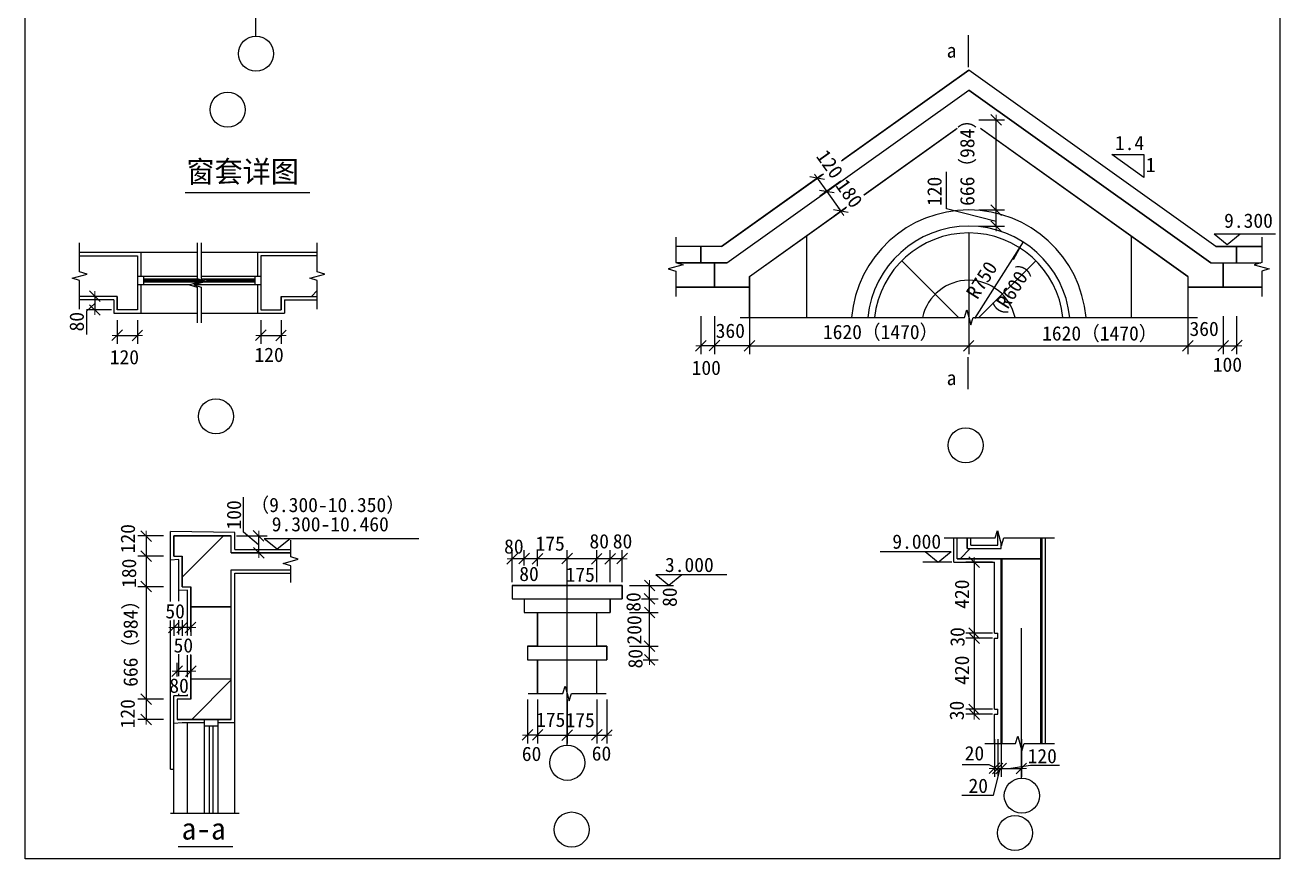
# Model space of a CAD drawing. Header units: metres. Extents: x 61486 to 98583, y -574 to 51360.
# Drawn here: x 61486 to 98583, y -574 to 24092 of the extents above; entities that cross this region are included whole.
import ezdxf

# ---------------------------------------------------------------- set-up
doc = ezdxf.new("R2010")
doc.units = ezdxf.units.M
for name, color, linetype in [('AXIS', 3, 'Continuous'), ('OTHER', 7, 'Continuous'), ('PUB_DIM', 3, 'Continuous')]:
    doc.layers.add(name, color=color, linetype=linetype)
pattern_1 = [(45, (0, 0), (-2245.06, 2245.06), [])]

# ---------------------------------------------------------------- blocks, each defined once
blk = doc.blocks.new('_DIMX')
at = {"lineweight": 15}
blk.add_line((-150, 0), (150, 0), dxfattribs=at)
blk.add_lwpolyline([(-153.99, -153.92), (159.83, 160.12)])

msp = doc.modelspace()

# ---------------------------------------------------------------- hatches: boundary and pattern name
h = msp.add_hatch()
h.set_pattern_fill('ANSI31', scale=3000)
h.paths.add_polyline_path([(64807.39, 17267.02), (63098.18, 17267.02), (63098.18, 16797.02), (63318.18, 16727.02), (62878.18, 16607.02), (63098.18, 16537.02), (63098.18, 16067.02), (64207.39, 16067.02), (64207.39, 15667.02), (64807.39, 15667.02)])
h.paths.add_polyline_path([(68454.51, 15667.02), (69054.51, 15667.02), (69054.51, 16067.02), (70123.5, 16067.02), (70123.5, 16537.02), (69903.5, 16607.02), (70343.5, 16727.02), (70123.5, 16797.02), (70123.5, 17267.02), (68454.51, 17267.02)])
h = msp.add_hatch()
h.set_pattern_fill('ANSI31', scale=3000)
h.paths.add_polyline_path([(66382.33, 7479.22), (66382.33, 6879.22), (67582.33, 6879.22), (67582.33, 7979.22), (69338.07, 7979.22), (69338.07, 8099.22), (69118.07, 8169.22), (69558.07, 8289.22), (69338.07, 8359.22), (69338.07, 8479.22), (67582.33, 8479.22), (67582.33, 8979.22), (65882.33, 8979.22), (65882.33, 8379.22), (66132.33, 8379.22), (66132.33, 7479.22)])
h.paths.add_polyline_path([(67582.33, 6879.22), (66382.33, 6879.22), (66382.33, 4749.22), (67582.33, 4749.22)])
h.paths.add_polyline_path([(66382.33, 4749.22), (66382.33, 4149.22), (65982.33, 4149.22), (65982.33, 3549.22), (67582.33, 3549.22), (67582.33, 4749.22)])
h = msp.add_hatch()
h.set_pattern_fill('AN33C', scale=1000)
h.set_pattern_definition(pattern_1)
h.paths.add_polyline_path([(67582.33, 7979.22), (69338.07, 7979.22), (69338.07, 8099.22), (69118.07, 8169.22), (69558.07, 8289.22), (69338.07, 8359.22), (69338.07, 8479.22), (67582.33, 8479.22), (67582.33, 8979.22), (65882.33, 8979.22), (65882.33, 8379.22), (66132.33, 8379.22), (66132.33, 7479.22), (66382.33, 7479.22), (66382.33, 6879.22), (67582.33, 6879.22)])
h.paths.add_polyline_path([(66382.33, 4749.22), (66382.33, 4149.22), (65982.33, 4149.22), (65982.33, 3549.22), (67582.33, 3549.22), (67582.33, 4749.22)])
h = msp.add_hatch()
h.set_pattern_fill('AR-SAND', scale=100)
h.paths.add_polyline_path([(90141.86, 6104.16), (90241.86, 6104.16), (90241.86, 5954.16), (90141.86, 5954.16), (90141.86, 3854.16), (90241.86, 3854.16), (90241.86, 3704.16), (90141.86, 3704.16), (90141.86, 2841.4), (90341.86, 2841.4), (90341.86, 8304.16), (89041.86, 8304.16), (89041.86, 8922.21), (88941.86, 8922.21), (88941.86, 8204.16), (90141.86, 8204.16)])
h = msp.add_hatch()
h.set_pattern_fill('ANSI31', scale=3000)
h.paths.add_polyline_path([(91516.86, 8304.16), (91516.86, 8922.21), (90421.86, 8922.21), (90351.86, 8702.21), (90341.86, 8738.88), (90341.86, 8604.16), (89341.86, 8604.16), (89341.86, 8922.21), (89041.86, 8922.21), (89041.86, 8304.16)])
h.paths.add_polyline_path([(91516.86, 8304.16), (90366.86, 8304.16), (90366.86, 2841.4), (90761.86, 2841.4), (90831.86, 3061.4), (90951.86, 2621.4), (91021.86, 2841.4), (91516.86, 2841.4)])
h = msp.add_hatch()
h.set_pattern_fill('AN33C', scale=1000)
h.set_pattern_definition(pattern_1)
h.paths.add_polyline_path([(91516.86, 8304.16), (91516.86, 8922.21), (90421.86, 8922.21), (90351.86, 8702.21), (90341.86, 8738.88), (90341.86, 8604.16), (89341.86, 8604.16), (89341.86, 8922.21), (89041.86, 8922.21), (89041.86, 8304.16)])

# ---------------------------------------------------------------- linework, layer by layer
for p, q in [((85620.21, 20071.76), (89384.82, 22760.77)), ((89384.82, 22760.77), (85647.99, 20091.6)), ((96690.64, 17542.32), (89384.82, 22760.77)), ((96690.64, 17542.32), (89384.82, 22760.77)), ((82232.82, 17062.32), (89384.82, 22170.89)), ((82232.82, 17062.32), (89384.82, 22170.89)), ((96536.82, 17062.32), (89384.82, 22170.89)), ((89384.82, 22170.89), (96536.82, 17062.32)), ((86281.68, 19069.55), (89040.98, 21040.48)), ((86289.05, 19074.82), (88991.46, 21005.11)), ((95864.82, 16657.51), (89735.74, 21035.42)), ((89767.88, 21012.47), (95864.82, 16657.51)), ((94558.25, 19585.93), (93614.85, 20259.8)), ((93614.85, 20259.8), (94558.25, 20259.8)), ((94558.25, 20259.8), (94558.25, 19585.93)), ((82079, 17542.32), (85087.51, 19691.26)), ((88730.61, 18651.67), (88730.61, 19753.51)), ((85040.41, 19657.62), (82079, 17542.32)), ((66218.08, 19139.39), (69904.76, 19139.39)), ((82904.82, 16657.51), (85748.68, 18688.84)), ((82904.82, 16657.51), (85744.87, 18686.12)), ((90193.61, 18280.64), (88730.61, 18651.67)), ((84584.82, 17857.51), (84584.82, 15444.15)), ((89384.82, 17942.32), (89384.82, 15444.15)), ((94184.82, 17857.51), (94184.82, 15444.15)), ((82079, 17542.32), (80722.32, 17542.32)), ((82079, 17542.32), (80722.32, 17542.32)), ((81464.82, 17542.32), (81464.82, 17062.32)), ((81464.82, 17062.32), (81464.82, 17542.32)), ((96690.64, 17542.32), (98047.32, 17542.32)), ((98047.32, 17542.32), (96690.64, 17542.32)), ((97304.82, 17542.32), (97304.82, 17062.32)), ((97304.82, 17062.32), (97304.82, 17542.32)), ((66569.27, 17367.02), (63098.18, 17367.02)), ((63098.18, 17267.02), (64807.39, 17267.02)), ((63098.18, 17267.02), (64807.39, 17267.02)), ((64807.39, 17267.02), (64807.39, 15667.02)), ((64807.39, 17267.02), (64807.39, 15667.02)), ((64907.39, 17367.02), (64907.39, 16663)), ((70123.5, 17367.02), (66693.98, 17367.02)), ((68354.51, 17367.02), (68354.51, 16663)), ((70123.5, 17267.02), (68454.51, 17267.02)), ((68454.51, 17267.02), (68454.51, 15667.02)), ((70123.5, 17267.02), (68454.51, 17267.02)), ((68454.51, 17267.02), (68454.51, 15667.02)), ((89083.14, 15444.15), (87405.42, 17122.72)), ((89686.5, 15444.15), (91364.22, 17122.72)), ((82232.82, 17062.32), (80753.75, 17062.32)), ((80753.75, 17062.32), (82232.82, 17062.32)), ((81864.82, 17062.32), (81864.82, 16342.32)), ((81864.82, 16342.32), (81864.82, 17062.32)), ((96536.82, 17062.32), (98015.89, 17062.32)), ((96536.82, 17062.32), (98015.89, 17062.32)), ((96904.82, 17062.32), (96904.82, 16342.32)), ((96904.82, 16342.32), (96904.82, 17062.32)), ((64807.39, 16663), (66569.27, 16663)), ((64807.39, 16413), (66371.21, 16413)), ((64907.39, 16413), (64907.39, 15567.02)), ((64986.76, 16663), (64986.76, 16413)), ((64986.76, 16583), (66613.32, 16583)), ((64986.76, 16553), (66707.61, 16553)), ((64986.76, 16523), (66774.54, 16523)), ((64986.76, 16493), (66664.54, 16493)), ((66495.92, 16413), (68454.51, 16413)), ((66693.98, 16663), (68454.51, 16663)), ((66738.03, 16583), (68275.13, 16583)), ((66789.25, 16493), (68275.13, 16493)), ((66832.32, 16553), (68275.13, 16553)), ((66899.25, 16523), (68275.13, 16523)), ((68275.13, 16663), (68275.13, 16413)), ((68354.51, 16413), (68354.51, 15567.02)), ((82904.82, 16342.32), (80722.32, 16342.32)), ((80722.32, 16342.32), (82904.82, 16342.32)), ((82904.82, 16657.51), (82904.82, 15444.15)), ((82904.82, 15444.15), (82904.82, 16657.51)), ((95864.82, 16657.51), (95864.82, 15444.15)), ((95864.82, 16657.51), (95864.82, 15444.15)), ((95864.82, 16342.32), (98047.32, 16342.32)), ((98047.32, 16342.32), (95864.82, 16342.32)), ((64207.39, 16067.02), (63098.18, 16067.02)), ((64207.39, 16067.02), (63098.18, 16067.02)), ((64107.39, 15967.02), (63098.18, 15967.02)), ((64107.39, 15967.02), (64107.39, 15567.02)), ((64207.39, 16067.02), (64207.39, 15667.02)), ((64207.39, 15667.02), (64207.39, 16067.02)), ((69054.51, 16067.02), (70123.5, 16067.02)), ((69054.51, 16067.02), (69054.51, 15667.02)), ((69054.51, 15667.02), (69054.51, 16067.02)), ((69054.51, 16067.02), (70123.5, 16067.02)), ((69154.51, 15967.02), (70123.5, 15967.02)), ((69154.51, 15967.02), (69154.51, 15567.02)), ((63547.8, 15856.67), (63298.32, 15624.32)), ((63298.32, 15624.32), (63298.32, 14935.72)), ((64807.39, 15667.02), (64207.39, 15667.02)), ((64807.39, 15667.02), (64207.39, 15667.02)), ((68454.51, 15667.02), (69054.51, 15667.02)), ((68454.51, 15667.02), (69054.51, 15667.02)), ((64107.39, 15567.02), (66569.27, 15567.02)), ((66693.98, 15567.02), (69154.51, 15567.02)), ((67942.2, 9090.81), (67942.2, 10123.79)), ((67682.33, 9079.22), (65782.33, 9112.33)), ((65782.33, 7043.51), (65782.33, 9112.33)), ((65882.33, 8379.22), (65882.33, 8979.22)), ((65882.33, 8979.22), (67582.33, 8979.22)), ((67582.33, 8979.22), (65882.33, 8979.22)), ((65882.33, 8979.22), (65882.33, 8379.22)), ((67582.33, 8479.22), (67582.33, 8979.22)), ((67582.33, 8479.22), (67582.33, 8979.22)), ((67682.33, 8579.22), (67682.33, 9079.22)), ((68388.97, 8714.6), (67942.2, 9090.81)), ((88941.86, 8204.16), (88941.86, 8922.21)), ((89041.86, 8304.16), (89041.86, 8922.21)), ((89041.86, 8304.16), (89041.86, 8922.21)), ((89341.86, 8604.16), (89341.86, 8922.21)), ((89341.86, 8922.21), (89341.86, 8604.16)), ((89441.86, 8704.16), (89441.86, 8922.21)), ((90241.86, 8704.16), (90241.86, 9105.54)), ((91516.86, 2841.4), (91516.86, 8922.21)), ((91541.86, 8922.21), (91541.86, 2841.4)), ((91641.86, 8922.21), (91641.86, 2841.4)), ((67682.33, 8579.22), (69338.07, 8579.22)), ((89341.86, 8604.16), (90341.86, 8604.16)), ((89341.86, 8604.16), (90341.86, 8604.16)), ((89441.86, 8704.16), (90241.86, 8704.16)), ((90341.86, 8604.16), (90341.86, 8738.88)), ((90341.86, 8604.16), (90341.86, 8738.88)), ((66032.33, 8279.22), (65782.33, 8264.75)), ((65882.33, 8379.22), (66132.33, 8379.22)), ((65882.33, 8379.22), (66132.33, 8379.22)), ((66032.33, 7051.38), (66032.33, 8279.22)), ((66132.33, 7479.22), (66132.33, 8379.22)), ((66132.33, 8379.22), (66132.33, 7479.22)), ((67582.33, 8479.22), (69338.07, 8479.22)), ((69338.07, 8479.22), (67582.33, 8479.22)), ((88941.86, 8204.16), (90141.86, 8204.16)), ((89041.86, 8304.16), (91541.86, 8304.16)), ((91541.86, 8304.16), (89041.86, 8304.16)), ((90141.86, 6104.16), (90141.86, 8204.16)), ((90341.86, 2841.4), (90341.86, 8304.16)), ((90366.86, 8304.16), (90366.86, 2841.4)), ((67582.33, 3549.22), (67582.33, 7979.22)), ((67582.33, 7979.22), (69338.07, 7979.22)), ((67582.33, 3549.22), (67582.33, 7979.22)), ((67582.33, 7979.22), (69338.07, 7979.22)), ((67682.33, 781.68), (67682.33, 7879.22)), ((67682.33, 7879.22), (69338.07, 7879.22)), ((66132.33, 7479.22), (66382.33, 7479.22)), ((66132.33, 7479.22), (66382.33, 7479.22)), ((66382.33, 6140.92), (66382.33, 7479.22)), ((66382.33, 7479.22), (66382.33, 6034.7)), ((75887.06, 7518.4), (79137.06, 7518.4)), ((75887.06, 7518.4), (75887.06, 7118.4)), ((79137.06, 7518.4), (75887.06, 7518.4)), ((75887.06, 7518.4), (75887.06, 7118.4)), ((79137.06, 7518.4), (79137.06, 7118.4)), ((79137.06, 7118.4), (79137.06, 7518.4)), ((66282.33, 7379.22), (66032.33, 7364.75)), ((66282.33, 6030.77), (66282.33, 7379.22)), ((75887.06, 7118.4), (79137.06, 7118.4)), ((75887.06, 7118.4), (76237.06, 7118.4)), ((76237.06, 7118.4), (76237.06, 6718.4)), ((76237.06, 7118.4), (76237.06, 6718.4)), ((78787.06, 7118.4), (78787.06, 6718.4)), ((78787.06, 6718.4), (78787.06, 7118.4)), ((78787.06, 7118.4), (79137.06, 7118.4)), ((67582.33, 6879.22), (66382.33, 6879.22)), ((66382.33, 6879.22), (67582.33, 6879.22)), ((76237.06, 6718.4), (78787.06, 6718.4)), ((76237.06, 6718.4), (76637.06, 6718.4)), ((76637.06, 5718.4), (76637.06, 6718.4)), ((76637.06, 6718.4), (76637.06, 5718.4)), ((78387.06, 5718.4), (78387.06, 6718.4)), ((78387.06, 5718.4), (78387.06, 6718.4)), ((78387.06, 6718.4), (78787.06, 6718.4)), ((65782.33, 2079.22), (65782.33, 6480.95)), ((66032.33, 6066.5), (66032.33, 6488.82)), ((90141.86, 6104.16), (90241.86, 6104.16)), ((90141.86, 3854.16), (90141.86, 5954.16)), ((90141.86, 5954.16), (90241.86, 5954.16)), ((90241.86, 5954.16), (90241.86, 6104.16)), ((76337.06, 5718.4), (76337.06, 5318.4)), ((76337.06, 5718.4), (78687.06, 5718.4)), ((76637.06, 5718.4), (76337.06, 5718.4)), ((76337.06, 5718.4), (76337.06, 5318.4)), ((78687.06, 5718.4), (78387.06, 5718.4)), ((78687.06, 5718.4), (78687.06, 5318.4)), ((78687.06, 5318.4), (78687.06, 5718.4)), ((66032.33, 4829.43), (66032.33, 5480.81)), ((66282.33, 4801.9), (66282.33, 5456.41)), ((66382.33, 4149.22), (66382.33, 5476.08)), ((66382.33, 5452.47), (66382.33, 4149.22)), ((76337.06, 5318.4), (78687.06, 5318.4)), ((76337.06, 5318.4), (76637.06, 5318.4)), ((76637.06, 4318.4), (76637.06, 5318.4)), ((76637.06, 5318.4), (76637.06, 4318.4)), ((78387.06, 4318.4), (78387.06, 5318.4)), ((78387.06, 4318.4), (78387.06, 5318.4)), ((78387.06, 5318.4), (78687.06, 5318.4)), ((66382.33, 4749.22), (67582.33, 4749.22)), ((66382.33, 4749.22), (67582.33, 4749.22)), ((65882.33, 781.68), (65882.33, 4249.22)), ((66282.33, 4249.22), (65882.33, 4249.22)), ((66382.33, 4149.22), (65982.33, 4149.22)), ((65982.33, 4149.22), (65982.33, 3549.22)), ((66382.33, 4149.22), (65982.33, 4149.22)), ((65982.33, 4149.22), (65982.33, 3549.22)), ((66032.33, 4249.22), (66032.33, 4310.15)), ((66282.33, 4249.22), (66282.33, 4290.48)), ((90141.86, 3854.16), (90241.86, 3854.16)), ((90241.86, 3704.16), (90241.86, 3854.16)), ((66133.69, 3449.22), (65883.69, 3434.75)), ((67582.33, 3549.22), (65982.33, 3549.22)), ((65982.33, 3549.22), (67582.33, 3549.22)), ((66782.33, 3449.22), (66133.69, 3449.22)), ((66282.33, 781.68), (66282.33, 3449.22)), ((66782.33, 3549.22), (66782.33, 781.68)), ((67182.33, 3357.09), (66782.33, 3357.09)), ((66932.33, 3357.09), (66932.33, 781.68)), ((67032.33, 3357.09), (67032.33, 781.68)), ((67182.33, 3549.22), (67182.33, 781.68)), ((67682.33, 3449.22), (67182.33, 3449.22)), ((90141.86, 2841.4), (90141.86, 3704.16)), ((90141.86, 3704.16), (90241.86, 3704.16)), ((65782.33, 2079.22), (65882.33, 2079.22)), ((89984.72, 2209.62), (89189.01, 2209.62)), ((90186.39, 2107.05), (89984.72, 2209.62)), ((90299.53, 2105.36), (90102.9, 1306.03)), ((90626.98, 2107.07), (91206.34, 2202.32)), ((91206.34, 2202.32), (92071.72, 2202.32)), ((90102.9, 1306.03), (89180.78, 1306.03)), ((65786.56, 781.68), (67817.65, 781.68)), ((66013.78, -204.63), (67626.69, -204.63))]:
    msp.add_line(p, q)
msp.add_lwpolyline([(98583.39, 51360.45), (98583.39, -573.78), (61485.59, -573.78), (61485.59, 51360.45)], close=True)
msp.add_lwpolyline([(90987.3, 17671.37), (90695.58, 17147.73)])
for centre in [(68310.3, 23244.72), (67472.68, 21587.63), (67126.87, 12515.79), (89291.6, 11660.86), (77515.21, 2269.37), (90954.44, 1296.95), (77641.71, 294.86), (90750.18, 195.28)]:
    msp.add_circle(centre, 519.3)
for radius, start, end in [(3480, 4.98, 175.02), (3000, 5.77, 174.23), (2800, 6.19, 173.81), (1400, 12.45, 167.55)]:
    msp.add_arc((89384.82, 15142.32), radius, start, end)
at = {"layer": 'AXIS'}
for p, q in [((68302.87, 23770.37), (68302.87, 27579.81)), ((77511.56, 2796.1), (77511.56, 8170.38)), ((90941.86, 1814.73), (90941.86, 6250.83))]:
    msp.add_line(p, q, dxfattribs=at)
at = {"layer": 'OTHER'}
for p, q in [((80722.32, 17822.32), (80722.32, 17072.32)), ((98047.32, 17822.32), (98047.32, 17072.32)), ((63098.18, 16797.02), (63098.18, 17647.02)), ((66569.27, 17647.02), (66569.27, 16597.02)), ((66693.98, 17647.02), (66693.98, 16597.02)), ((70123.5, 16797.02), (70123.5, 17647.02)), ((80722.32, 17072.32), (80942.32, 17002.32)), ((98047.32, 17072.32), (97827.32, 17002.32)), ((62878.18, 16607.02), (63318.18, 16727.02)), ((63318.18, 16727.02), (63098.18, 16797.02)), ((69903.5, 16607.02), (70343.5, 16727.02)), ((70343.5, 16727.02), (70123.5, 16797.02)), ((80942.32, 17002.32), (80502.32, 16882.32)), ((80502.32, 16882.32), (80722.32, 16812.32)), ((80722.32, 16812.32), (80722.32, 16062.32)), ((97827.32, 17002.32), (98267.32, 16882.32)), ((98267.32, 16882.32), (98047.32, 16812.32)), ((98047.32, 16812.32), (98047.32, 16062.32)), ((63098.18, 16537.02), (62878.18, 16607.02)), ((63098.18, 15687.02), (63098.18, 16537.02)), ((66789.27, 16527.02), (66349.27, 16407.02)), ((66349.27, 16407.02), (66569.27, 16337.02)), ((66913.98, 16527.02), (66473.98, 16407.02)), ((66473.98, 16407.02), (66693.98, 16337.02)), ((66569.27, 16597.02), (66789.27, 16527.02)), ((66569.27, 16337.02), (66569.27, 15287.02)), ((66693.98, 16597.02), (66913.98, 16527.02)), ((66693.98, 16337.02), (66693.98, 15287.02)), ((70123.5, 16537.02), (69903.5, 16607.02)), ((70123.5, 15687.02), (70123.5, 16537.02)), ((89254.82, 15444.15), (89324.82, 15664.15)), ((89324.82, 15664.15), (89444.82, 15224.15)), ((82624.82, 15444.15), (89254.82, 15444.15)), ((89444.82, 15224.15), (89514.82, 15444.15)), ((89514.82, 15444.15), (96144.82, 15444.15)), ((88661.86, 8922.21), (90161.86, 8922.21)), ((90161.86, 8922.21), (90231.86, 9142.21)), ((90231.86, 9142.21), (90351.86, 8702.21)), ((90351.86, 8702.21), (90421.86, 8922.21)), ((90421.86, 8922.21), (91921.86, 8922.21)), ((69338.07, 8359.22), (69338.07, 8859.22)), ((69118.07, 8169.22), (69558.07, 8289.22)), ((69338.07, 8099.22), (69118.07, 8169.22)), ((69558.07, 8289.22), (69338.07, 8359.22)), ((69338.07, 7599.22), (69338.07, 8099.22)), ((77382.06, 4318.4), (77452.06, 4538.4)), ((77452.06, 4538.4), (77572.06, 4098.4)), ((76357.06, 4318.4), (77382.06, 4318.4)), ((77572.06, 4098.4), (77642.06, 4318.4)), ((77642.06, 4318.4), (78667.06, 4318.4)), ((90761.86, 2841.4), (90831.86, 3061.4)), ((90831.86, 3061.4), (90951.86, 2621.4)), ((89861.86, 2841.4), (90761.86, 2841.4)), ((90951.86, 2621.4), (91021.86, 2841.4)), ((91021.86, 2841.4), (91921.86, 2841.4))]:
    msp.add_line(p, q, dxfattribs=at)
at = {"layer": 'PUB_DIM'}
for p, q in [((89369.64, 23791.35), (89369.64, 22844.6)), ((89684.82, 21286.08), (90445.48, 21286.08)), ((90195.48, 18623.32), (90195.48, 21285.08)), ((85065.75, 19675.71), (84703.33, 19416.84)), ((84907.35, 19561.34), (85185.18, 19172.37)), ((85606.19, 19471.86), (84982.33, 19026.25)), ((85606.19, 19471.86), (84982.33, 19026.25)), ((85185.18, 19172.37), (85184.6, 19173.19)), ((85185.76, 19171.56), (85604.25, 18585.67)), ((85766, 18701.21), (85400.82, 18440.36)), ((85604.83, 18584.86), (85605.42, 18584.04)), ((89684.82, 18622.32), (90445.48, 18622.32)), ((89684.82, 18622.32), (90445.36, 18622.32)), ((90195.36, 18143.32), (90195.36, 18621.32)), ((89684.82, 18142.32), (90445.36, 18142.32)), ((98454.24, 17902.9), (96642.56, 17902.9)), ((97026.4, 17590.63), (96642.56, 17902.9)), ((97410.25, 17902.9), (97026.4, 17590.63)), ((90988.8, 17677.52), (89552.86, 15407.91)), ((64040.58, 16067.02), (63296.63, 16067.02)), ((63546.63, 16066.02), (63546.63, 15668.02)), ((64040.58, 15667.02), (63296.63, 15667.02)), ((64207.39, 15367.02), (64207.39, 14663.96)), ((64807.39, 15367.02), (64807.39, 14663.96)), ((68454.51, 15367.02), (68454.51, 14663.96)), ((69054.51, 15367.02), (69054.51, 14663.96)), ((81464.82, 15478.61), (81464.82, 14356.25)), ((81864.82, 15478.61), (81864.82, 14356.25)), ((81864.82, 15478.61), (81864.82, 14356.25)), ((82904.82, 15478.61), (82904.82, 14356.25)), ((82904.82, 15478.61), (82904.82, 14356.25)), ((89384.82, 15478.61), (89384.82, 14356.25)), ((89384.82, 15478.61), (89384.82, 14356.25)), ((95864.82, 15478.61), (95864.82, 14356.25)), ((95864.82, 15478.61), (95864.82, 14356.25)), ((96904.82, 15478.61), (96904.82, 14356.25)), ((96904.82, 15478.61), (96904.82, 14356.25)), ((97304.82, 15478.61), (97304.82, 14356.25)), ((64206.39, 14913.96), (64205.39, 14913.96)), ((64207.39, 14913.96), (64807.39, 14913.96)), ((64808.39, 14913.96), (64809.39, 14913.96)), ((68453.51, 14913.96), (68452.51, 14913.96)), ((68454.51, 14913.96), (69054.51, 14913.96)), ((69055.51, 14913.96), (69056.51, 14913.96)), ((81863.82, 14606.25), (81465.82, 14606.25)), ((82903.82, 14606.25), (81865.82, 14606.25)), ((82905.82, 14606.25), (89383.82, 14606.25)), ((89385.82, 14606.25), (95863.82, 14606.25)), ((95865.82, 14606.25), (96903.82, 14606.25)), ((96905.82, 14606.25), (97303.82, 14606.25)), ((89369.64, 13318.6), (89369.64, 14267.4)), ((65582.33, 8979.23), (64815.32, 8979.23)), ((65065.32, 8980.23), (65065.32, 8981.23)), ((65065.32, 8979.23), (65065.32, 8379.23)), ((67734.85, 8979.23), (68641.63, 8979.23)), ((68391.63, 8480.23), (68391.63, 8978.23)), ((73121.45, 8899.23), (68556.17, 8899.23)), ((68940.02, 8586.96), (68556.17, 8899.23)), ((69323.86, 8899.23), (68940.02, 8586.96)), ((75887.06, 7610.04), (75887.06, 8556.61)), ((76237.06, 8134.81), (76237.06, 8556.61)), ((76237.06, 8106.39), (76237.06, 8556.61)), ((76637.06, 8146.99), (76637.06, 8556.61)), ((76637.06, 8090.15), (76637.06, 8556.61)), ((77511.57, 7610.04), (77511.57, 8556.61)), ((77511.57, 7610.04), (77511.57, 8556.61)), ((78387.06, 7610.04), (78387.06, 8556.61)), ((78387.06, 7610.04), (78387.06, 8556.61)), ((78787.06, 7610.04), (78787.06, 8556.61)), ((78787.06, 7610.04), (78787.06, 8556.61)), ((79137.06, 7610.04), (79137.06, 8556.61)), ((65582.33, 8379.23), (64815.32, 8379.23)), ((65582.33, 8379.23), (64815.32, 8379.23)), ((65065.32, 8380.23), (65065.32, 8381.23)), ((65065.32, 8379.23), (65065.32, 7479.23)), ((65065.32, 8378.23), (65065.32, 8377.23)), ((67734.85, 8479.23), (68641.63, 8479.23)), ((76236.06, 8306.61), (75888.06, 8306.61)), ((76236.06, 8306.61), (76235.06, 8306.61)), ((76637.06, 8306.61), (76237.06, 8306.61)), ((77510.57, 8306.61), (76638.06, 8306.61)), ((76638.06, 8306.61), (76639.06, 8306.61)), ((77510.57, 8306.61), (77509.57, 8306.61)), ((78387.06, 8306.61), (77511.57, 8306.61)), ((78786.06, 8306.61), (78388.06, 8306.61)), ((78388.06, 8306.61), (78389.06, 8306.61)), ((79136.06, 8306.61), (78788.06, 8306.61)), ((86760.91, 8516.83), (88860.39, 8516.83)), ((88885.79, 8204.16), (88024.1, 8204.16)), ((88092.7, 8516.83), (88476.54, 8204.56)), ((88476.54, 8204.56), (88860.39, 8516.83)), ((90089.08, 8204.16), (89294.49, 8204.16)), ((89544.49, 8203.16), (89544.49, 6105.16)), ((82235.72, 7830.57), (80136.24, 7830.57)), ((80520.09, 7518.3), (80136.24, 7830.57)), ((80903.93, 7830.57), (80520.09, 7518.3)), ((65582.33, 7479.23), (64815.32, 7479.23)), ((65582.33, 7479.23), (64815.32, 7479.23)), ((65065.32, 7478.23), (65065.32, 7477.23)), ((65065.32, 7478.23), (65065.32, 4150.23)), ((79351.51, 7518.4), (80198.01, 7518.4)), ((79871.58, 7518.4), (80652.92, 7518.4)), ((79948.01, 7519.4), (79948.01, 7520.4)), ((79948.01, 7118.4), (79948.01, 7518.4)), ((66382.32, 7179.22), (66382.32, 6021.82)), ((79708.93, 7118.4), (80198.01, 7118.4)), ((79830.65, 7118.4), (79974.54, 7118.4)), ((79948.01, 6719.4), (79948.01, 7117.4)), ((79948.01, 7117.4), (79948.01, 7116.4)), ((79351.51, 6718.4), (80198.01, 6718.4)), ((79351.51, 6718.4), (80198.01, 6718.4)), ((79948.01, 5719.4), (79948.01, 6717.4)), ((65882.32, 6500.62), (65882.32, 6021.82)), ((66132.32, 6488.82), (66132.32, 6021.82)), ((65881.32, 6271.82), (65880.32, 6271.82)), ((66132.32, 6271.82), (65882.32, 6271.82)), ((66131.32, 6271.82), (66130.32, 6271.82)), ((66382.32, 6271.82), (66132.32, 6271.82)), ((66133.32, 6271.82), (66134.32, 6271.82)), ((66383.32, 6271.82), (66384.32, 6271.82)), ((90089.08, 6104.16), (89294.49, 6104.16)), ((90089.08, 6104.16), (89294.49, 6104.16)), ((90089.08, 5954.16), (89294.49, 5954.16)), ((90089.08, 5954.16), (89294.49, 5954.16)), ((89544.49, 6105.16), (89544.49, 6106.16)), ((89544.49, 6104.16), (89544.49, 5954.16)), ((89544.49, 5953.16), (89544.49, 3855.16)), ((89544.49, 5953.16), (89544.49, 5952.16)), ((79351.51, 5718.4), (80198.01, 5718.4)), ((79351.51, 5718.4), (80198.01, 5718.4)), ((79948.01, 5319.4), (79948.01, 5717.4)), ((65982.33, 4825.5), (65982.33, 5229.99)), ((66382.33, 4449.22), (66382.33, 5229.99)), ((79758.23, 5318.4), (80198.01, 5318.4)), ((65983.33, 4979.99), (66381.33, 4979.99)), ((65582.33, 4149.23), (64815.32, 4149.23)), ((65582.33, 4149.23), (64815.32, 4149.23)), ((65065.32, 4148.23), (65065.32, 3550.23)), ((76337.05, 4145.67), (76337.05, 2841.18)), ((76637.05, 4145.67), (76637.05, 2841.18)), ((76637.06, 4145.67), (76637.06, 2841.18)), ((77511.57, 4145.67), (77511.57, 2841.18)), ((77511.57, 4145.67), (77511.57, 2841.18)), ((78387.06, 4145.67), (78387.06, 2841.18)), ((78387.06, 4145.67), (78387.06, 2841.18)), ((78687.06, 4145.67), (78687.06, 2841.18)), ((90089.08, 3854.16), (89294.49, 3854.16)), ((90089.08, 3854.16), (89294.49, 3854.16)), ((89544.49, 3855.16), (89544.49, 3856.16)), ((89544.49, 3854.16), (89544.49, 3704.16)), ((65582.33, 3549.23), (64815.32, 3549.23)), ((90089.08, 3704.16), (89294.49, 3704.16)), ((89544.49, 3703.16), (89544.49, 3702.16)), ((76336.05, 3091.18), (76335.05, 3091.18)), ((76637.05, 3091.18), (76337.05, 3091.18)), ((76636.06, 3091.18), (76635.06, 3091.18)), ((76637.06, 3091.18), (77511.57, 3091.18)), ((76638.05, 3091.18), (76639.05, 3091.18)), ((77510.57, 3091.18), (77509.57, 3091.18)), ((77511.57, 3091.18), (78387.06, 3091.18)), ((77512.57, 3091.18), (77513.57, 3091.18)), ((78386.06, 3091.18), (78385.06, 3091.18)), ((78387.06, 3091.18), (78687.06, 3091.18)), ((78388.06, 3091.18), (78389.06, 3091.18)), ((78688.06, 3091.18), (78689.06, 3091.18)), ((90141.86, 2973.39), (90141.86, 1854.97)), ((90241.86, 2973.39), (90241.86, 1854.97)), ((90241.86, 2973.39), (90241.86, 1854.97)), ((90341.86, 2973.39), (90341.86, 1854.97)), ((90341.86, 2973.39), (90341.86, 1854.97)), ((90941.86, 2973.39), (90941.86, 1854.97)), ((90140.86, 2104.97), (90139.86, 2104.97)), ((90141.86, 2104.97), (90241.86, 2104.97)), ((90240.86, 2104.97), (90239.86, 2104.97)), ((90241.86, 2104.97), (90341.86, 2104.97)), ((90242.86, 2104.97), (90243.86, 2104.97)), ((90340.86, 2104.97), (90339.86, 2104.97)), ((90341.86, 2104.97), (90941.86, 2104.97)), ((90342.86, 2104.97), (90343.86, 2104.97)), ((90942.86, 2104.97), (90943.86, 2104.97))]:
    msp.add_line(p, q, dxfattribs=at)

# ---------------------------------------------------------------- block references
for p, rotation in [((90195.48, 21286.08), 90), ((84906.77, 19562.15), 125.54), ((85185.76, 19171.56), 305.54), ((85604.25, 18585.67), 125.54), ((90195.48, 18622.32), 270), ((90195.36, 18142.32), 270), ((63546.63, 16067.02), 90), ((63546.63, 15667.02), 270), ((64807.39, 14913.96), 180), ((69054.51, 14913.96), 180), ((81464.82, 14606.25), 180), ((82904.82, 14606.25), 180), ((89384.82, 14606.25), 180), ((95864.82, 14606.25), 180), ((96904.82, 14606.25), 180), ((65065.32, 8979.23), 270), ((68391.63, 8979.23), 90), ((65065.32, 8379.23), 90), ((68391.63, 8479.23), 270), ((75887.06, 8306.61), 180), ((76637.06, 8306.61), 180), ((78387.06, 8306.61), 180), ((78787.06, 8306.61), 180), ((89544.49, 8204.16), 90), ((65065.32, 7479.23), 90), ((79948.01, 7518.4), 270), ((79948.01, 7118.4), 90), ((79948.01, 6718.4), 270), ((66132.32, 6271.82), 180), ((66382.32, 6271.82), 180), ((89544.49, 5954.16), 90), ((89544.49, 6104.16), 270), ((79948.01, 5718.4), 90), ((79948.01, 5318.4), 270), ((65982.33, 4979.99), 180), ((65065.32, 4149.23), 90), ((89544.49, 3704.16), 90), ((89544.49, 3854.16), 270), ((65065.32, 3549.23), 270), ((77511.57, 3091.18), 180), ((78687.06, 3091.18), 180), ((90241.86, 2104.97), 180), ((90341.86, 2104.97), 180), ((90941.86, 2104.97), 180)]:
    msp.add_blockref('_DIMX', p, dxfattribs=dict(at, rotation=rotation))
for p in [(64207.39, 14913.96), (68454.51, 14913.96), (81864.82, 14606.25), (97304.82, 14606.25), (76237.06, 8306.61), (77511.57, 8306.61), (79137.06, 8306.61), (65882.32, 6271.82), (66382.33, 4979.99), (76337.05, 3091.18), (76637.06, 3091.18), (78387.06, 3091.18), (90141.86, 2104.97)]:
    msp.add_blockref('_DIMX', p, dxfattribs=at)

# ---------------------------------------------------------------- texts
for s, rotation, p in [('666（984）', 90, (89550.62, 18744.91)), ('120', 305.54, (84853.52, 20208.47)), ('180', 305.54, (85429.84, 19341.19)), ('120', 90, (88581.79, 18739.45)), ('80', 90, (63222.39, 15029.36)), ('100', 90, (67870.58, 9170.09)), ('120', 90, (64733.74, 8466.39)), ('180', 90, (64769.02, 7443.53)), ('80', 90, (80753.04, 6879.53)), ('420', 90, (89392.75, 6825.55)), ('80', 90, (79681.31, 6736.79)), ('666（984）', 90, (64813.88, 4517.47)), ('200', 90, (79705.1, 5767.5)), ('30', 90, (89261.28, 5703.9)), ('80', 90, (79738.62, 5059.18)), ('420', 90, (89392.75, 4575.55)), ('120', 90, (64728.1, 3287.77)), ('30', 90, (89241.11, 3527.56))]:
    msp.add_text(s, height=424, rotation=rotation).set_placement(p)
for s, height, p in [('窗套详图', 640, (66253.7, 19437.18)), ('360', 424, (81902.78, 14837.78)), ('1620（1470）', 424, (85073.15, 14802.09)), ('1620（1470）', 424, (91553.15, 14760.38)), ('360', 424, (95910.11, 14895.02)), ('120', 424, (63988.88, 14057.35)), ('120', 424, (68266.54, 14126.72)), ('100', 424, (81191.42, 13742.39)), ('100', 424, (96599.33, 13836.05)), ('175', 424, (76576.2, 8544.23)), ('80', 424, (78171.13, 8611.36)), ('80', 424, (78860.69, 8610.52)), ('80', 424, (75647.26, 8457.48)), ('80', 424, (76095.1, 7646.01)), ('175', 424, (77463.72, 7622.95)), ('50', 424, (65632.74, 6540.71)), ('50', 424, (65875.7, 5531.34)), ('80', 424, (65748.7, 4340.13)), ('175', 424, (76591.46, 3332.34)), ('175', 424, (77461.03, 3321.49)), ('60', 424, (76171.39, 2322.95)), ('60', 424, (78238.66, 2333.8)), ('20', 424, (89264.03, 2340.1)), ('120', 424, (91124.33, 2255.84)), ('20', 424, (89376.99, 1378.43)), ('a-a', 640, (66110.84, -1.06))]:
    msp.add_text(s, height=height).set_placement(p)
for s, p in [('a', (88731.16, 23127.98)), ('1.4', (93705.55, 20392.68)), ('1', (94617.94, 19745.38)), ('9.300', (96933.4, 18094.53)), ('a', (88731.16, 13441.18)), ('（9.300-10.350）', (68150.16, 9685.65)), ('9.300-10.460', (68777.58, 9116.02)), ('9.000', (87124.87, 8600.99)), ('3.000', (80403.07, 7912.78))]:
    msp.add_text(s, height=424, dxfattribs=at).set_placement(p)
for s, p in [('R750', (89637.41, 15951.49)), ('（R600）', (90240.68, 15201.75))]:
    msp.add_text(s, height=424, rotation=57.68, dxfattribs=at).set_placement(p)

doc.saveas('drawing.dxf')
